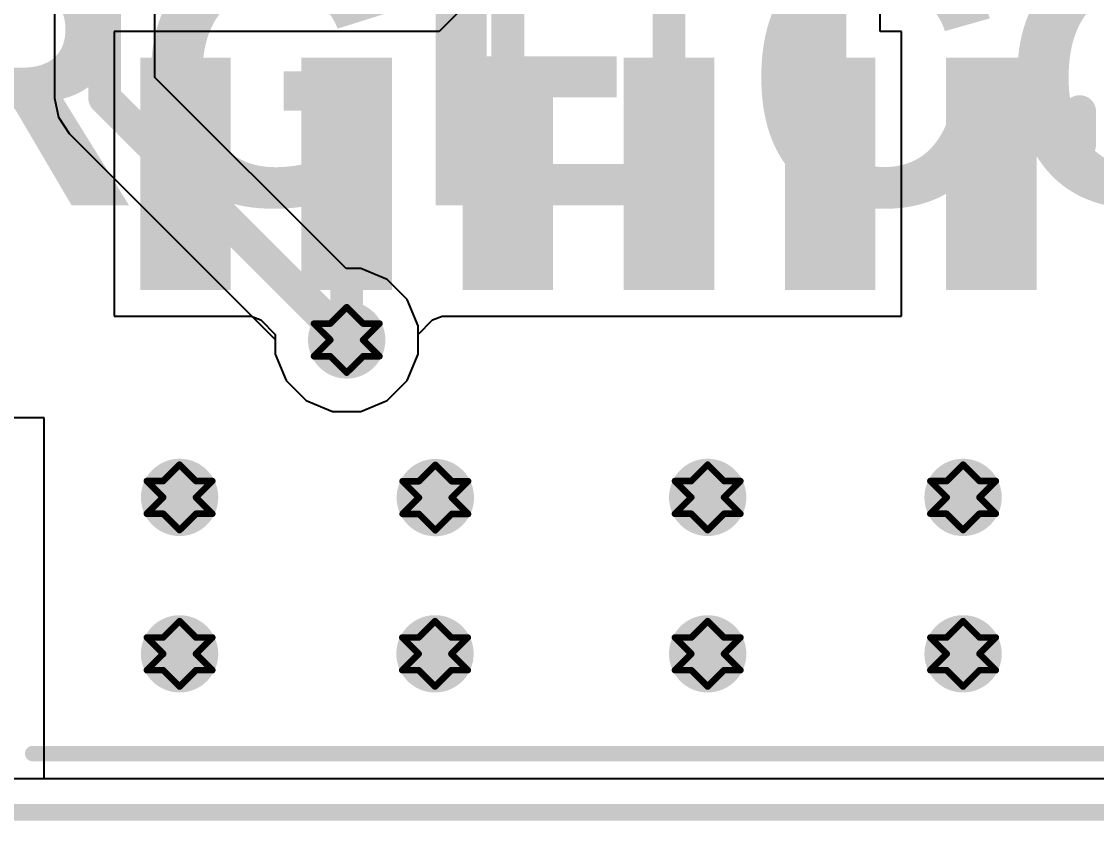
# Model space of a CAD drawing. Header units: inches. Extents: x -3 to 331, y -3 to 61.
# Drawn here: x 5.6 to 13.94, y -2.56 to 3.64 of the extents above; entities that cross this region are included whole.
import ezdxf

# ---------------------------------------------------------------- set-up
doc = ezdxf.new("R2010")
doc.units = ezdxf.units.IN
for name, color, linetype in [('Board Outline', 216, 'Continuous'), ('Bottom Layer', 5, 'Continuous'), ('Bottom Overlay', 54, 'Continuous'), ('Bottom Paste', 16, 'Continuous'), ('Bottom Solder', 6, 'Continuous'), ('Drill Drawing', 1, 'Continuous'), ('Top Layer', 1, 'Continuous'), ('Top Overlay', 2, 'Continuous'), ('Via Holes', 16, 'Continuous')]:
    doc.layers.add(name, color=color, linetype=linetype)
doc.styles.add('Arial_Bold', font='', dxfattribs={"height": 0.2})
doc.styles.get('Arial_Bold').set_extended_font_data('Arial', bold=True)

msp = doc.modelspace()

# ---------------------------------------------------------------- hatches: boundary and pattern name
at = {"layer": 'Bottom Layer'}
for points in [[(7.1755, 1.6054), (6.5755, 1.6054), (6.5755, 3.3054), (7.1755, 3.3054)], [(8.4254, 1.6054), (7.8254, 1.6054), (7.8254, 3.3054), (8.4254, 3.3054)], [(9.6753, 1.6054), (9.0753, 1.6054), (9.0753, 3.3054), (9.6753, 3.3054)], [(10.9253, 1.6054), (10.3253, 1.6054), (10.3253, 3.3054), (10.9253, 3.3054)], [(12.1755, 1.6054), (11.5755, 1.6054), (11.5755, 3.3054), (12.1755, 3.3054)], [(13.4254, 1.6054), (12.8254, 1.6054), (12.8254, 3.3054), (13.4254, 3.3054)]]:
    msp.add_hatch(color=5, dxfattribs=at).paths.add_polyline_path(points)
h = msp.add_hatch(color=5, dxfattribs=at)
edge = h.paths.add_edge_path()
edge.add_arc((8.1254, 1.1658), 0.3, 0, 360)
h = msp.add_hatch(color=5, dxfattribs=at)
edge = h.paths.add_edge_path()
edge.add_arc((6.8292, -0.056), 0.3, 0, 360)
h = msp.add_hatch(color=5, dxfattribs=at)
edge = h.paths.add_edge_path()
edge.add_arc((8.813, -0.0577), 0.3, 0, 360)
h = msp.add_hatch(color=5, dxfattribs=at)
edge = h.paths.add_edge_path()
edge.add_arc((10.9253, -0.056), 0.3, 0, 360)
h = msp.add_hatch(color=5, dxfattribs=at)
edge = h.paths.add_edge_path()
edge.add_arc((12.9065, -0.056), 0.3, 0, 360)
h = msp.add_hatch(color=5, dxfattribs=at)
edge = h.paths.add_edge_path()
edge.add_arc((6.8292, -1.27), 0.3, 0, 360)
h = msp.add_hatch(color=5, dxfattribs=at)
edge = h.paths.add_edge_path()
edge.add_arc((8.8104, -1.27), 0.3, 0, 360)
h = msp.add_hatch(color=5, dxfattribs=at)
edge = h.paths.add_edge_path()
edge.add_arc((10.9253, -1.27), 0.3, 0, 360)
h = msp.add_hatch(color=5, dxfattribs=at)
edge = h.paths.add_edge_path()
edge.add_arc((12.9065, -1.27), 0.3, 0, 360)
at = {"layer": 'Bottom Paste'}
for points in [[(7.1755, 1.6054), (6.5755, 1.6054), (6.5755, 3.3054), (7.1755, 3.3054)], [(8.4254, 1.6054), (7.8254, 1.6054), (7.8254, 3.3054), (8.4254, 3.3054)], [(9.6753, 1.6054), (9.0753, 1.6054), (9.0753, 3.3054), (9.6753, 3.3054)], [(10.9253, 1.6054), (10.3253, 1.6054), (10.3253, 3.3054), (10.9253, 3.3054)], [(12.1755, 1.6054), (11.5755, 1.6054), (11.5755, 3.3054), (12.1755, 3.3054)], [(13.4254, 1.6054), (12.8254, 1.6054), (12.8254, 3.3054), (13.4254, 3.3054)]]:
    msp.add_hatch(color=16, dxfattribs=at).paths.add_polyline_path(points)
at = {"layer": 'Bottom Solder'}
for points in [[(7.2263, 1.5546), (6.5247, 1.5546), (6.5247, 3.3562), (7.2263, 3.3562)], [(8.4762, 1.5546), (7.7746, 1.5546), (7.7746, 3.3562), (8.4762, 3.3562)], [(9.7261, 1.5546), (9.0245, 1.5546), (9.0245, 3.3562), (9.7261, 3.3562)], [(10.9761, 1.5546), (10.2745, 1.5546), (10.2745, 3.3562), (10.9761, 3.3562)], [(12.2263, 1.5546), (11.5247, 1.5546), (11.5247, 3.3562), (12.2263, 3.3562)], [(13.4762, 1.5546), (12.7746, 1.5546), (12.7746, 3.3562), (13.4762, 3.3562)]]:
    msp.add_hatch(color=6, dxfattribs=at).paths.add_polyline_path(points)
at = {"layer": 'Top Layer'}
h = msp.add_hatch(color=1, dxfattribs=at)
edge = h.paths.add_edge_path()
edge.add_arc((8.1254, 1.1658), 0.3, 0, 360)
h = msp.add_hatch(color=1, dxfattribs=at)
edge = h.paths.add_edge_path()
edge.add_arc((6.8292, -0.056), 0.3, 0, 360)
h = msp.add_hatch(color=1, dxfattribs=at)
edge = h.paths.add_edge_path()
edge.add_arc((8.813, -0.0577), 0.3, 0, 360)
h = msp.add_hatch(color=1, dxfattribs=at)
edge = h.paths.add_edge_path()
edge.add_arc((10.9253, -0.056), 0.3, 0, 360)
h = msp.add_hatch(color=1, dxfattribs=at)
edge = h.paths.add_edge_path()
edge.add_arc((12.9065, -0.056), 0.3, 0, 360)
h = msp.add_hatch(color=1, dxfattribs=at)
edge = h.paths.add_edge_path()
edge.add_arc((6.8292, -1.27), 0.3, 0, 360)
h = msp.add_hatch(color=1, dxfattribs=at)
edge = h.paths.add_edge_path()
edge.add_arc((8.8104, -1.27), 0.3, 0, 360)
h = msp.add_hatch(color=1, dxfattribs=at)
edge = h.paths.add_edge_path()
edge.add_arc((10.9253, -1.27), 0.3, 0, 360)
h = msp.add_hatch(color=1, dxfattribs=at)
edge = h.paths.add_edge_path()
edge.add_arc((12.9065, -1.27), 0.3, 0, 360)
at = {"layer": 'Via Holes'}
h = msp.add_hatch(color=7, dxfattribs=at)
edge = h.paths.add_edge_path()
edge.add_arc((8.1254, 1.1658), 0.15, 0, 360)
h = msp.add_hatch(color=7, dxfattribs=at)
edge = h.paths.add_edge_path()
edge.add_arc((6.8292, -0.056), 0.15, 0, 360)
h = msp.add_hatch(color=7, dxfattribs=at)
edge = h.paths.add_edge_path()
edge.add_arc((8.813, -0.0577), 0.15, 0, 360)
h = msp.add_hatch(color=7, dxfattribs=at)
edge = h.paths.add_edge_path()
edge.add_arc((10.9253, -0.056), 0.15, 0, 360)
h = msp.add_hatch(color=7, dxfattribs=at)
edge = h.paths.add_edge_path()
edge.add_arc((12.9065, -0.056), 0.15, 0, 360)
h = msp.add_hatch(color=7, dxfattribs=at)
edge = h.paths.add_edge_path()
edge.add_arc((6.8292, -1.27), 0.15, 0, 360)
h = msp.add_hatch(color=7, dxfattribs=at)
edge = h.paths.add_edge_path()
edge.add_arc((8.8104, -1.27), 0.15, 0, 360)
h = msp.add_hatch(color=7, dxfattribs=at)
edge = h.paths.add_edge_path()
edge.add_arc((10.9253, -1.27), 0.15, 0, 360)
h = msp.add_hatch(color=7, dxfattribs=at)
edge = h.paths.add_edge_path()
edge.add_arc((12.9065, -1.27), 0.15, 0, 360)

# ---------------------------------------------------------------- linework, layer by layer
at = {"layer": 'Board Outline'}
msp.add_lwpolyline([(0.5, -2.5, 0.127, 0.127, 0), (19.5, -2.5, 0.127, 0.127, 0)], format="xyseb", dxfattribs=at)
at = {"layer": 'Bottom Layer'}
for p, q in [((12.2637, 3.5594), (12.2637, 9.0078)), ((8.9869, 3.7031), (8.8432, 3.5594)), ((7.3682, 3.5594), (6.3215, 3.5594)), ((6.3215, 3.5594), (6.3215, 1.3514)), ((7.4295, 3.5594), (7.3682, 3.5594)), ((7.6327, 3.5594), (7.4295, 3.5594)), ((8.6181, 3.5594), (7.6327, 3.5594)), ((8.6794, 3.5594), (8.6181, 3.5594)), ((8.8432, 3.5594), (8.6794, 3.5594)), ((12.4295, 3.5594), (12.2637, 3.5594)), ((12.4295, 1.3514), (12.4295, 3.5594)), ((6.3215, 1.3514), (7.3837, 1.3514)), ((7.3837, 1.3514), (7.4594, 1.321)), ((8.7914, 1.321), (8.8671, 1.3514)), ((8.8671, 1.3514), (9.8681, 1.3514)), ((9.8681, 1.3514), (10.0713, 1.3514)), ((10.0713, 1.3514), (10.1325, 1.3514)), ((10.1325, 1.3514), (11.1183, 1.3514)), ((11.1183, 1.3514), (11.3215, 1.3514)), ((11.3215, 1.3514), (11.3825, 1.3514)), ((11.3825, 1.3514), (12.4295, 1.3514)), ((7.4594, 1.321), (7.5714, 1.207)), ((8.6794, 1.207), (8.7914, 1.321)), ((7.5714, 1.207), (7.5714, 1.0556)), ((8.6794, 1.0556), (8.6794, 1.207)), ((7.5714, 1.0556), (7.6557, 0.852)), ((8.5951, 0.852), (8.6794, 1.0556)), ((7.6557, 0.852), (7.8116, 0.6961)), ((8.4392, 0.6961), (8.5951, 0.852)), ((7.8116, 0.6961), (8.0152, 0.6118)), ((8.2356, 0.6118), (8.4392, 0.6961)), ((8.0152, 0.6118), (8.2356, 0.6118)), ((5.7793, 0.5606), (4.2713, 0.5606)), ((5.7793, -2.241), (5.7793, 0.5606)), ((14.2205, -2.241), (5.7793, -2.241))]:
    msp.add_line(p, q, dxfattribs=at)
for points in [[(9.3753, 2.4554, 0.254, 0.254, 0), (9.3753, 12.2909, 0.254, 0.254, 0)], [(11.8752, 2.4557, 0.254, 0.254, 0), (11.8752, 9.0078, 0.254, 0.254, 0)], [(10.6253, 2.4554, 0.254, 0.254, 0), (10.6253, 5.8847, 0.254, 0.254, 0)], [(8.1254, 1.1658, 0.254, 0.254, 0), (8.1254, 2.4554, 0.254, 0.254, 0)], [(11.8752, 2.4557, 0.254, 0.254, 0), (11.8755, 2.4554, 0.254, 0.254, 0)]]:
    msp.add_lwpolyline(points, format="xyseb", dxfattribs=at)
for points in [[(8.0619, 2.4554, 0.127, 0.127, 1), (8.1889, 2.4554, 0.127, 0.127, 1)], [(9.3118, 2.4554, 0.127, 0.127, 1), (9.4388, 2.4554, 0.127, 0.127, 1)], [(10.5618, 2.4554, 0.127, 0.127, 1), (10.6888, 2.4554, 0.127, 0.127, 1)], [(11.8117, 2.4557, 0.127, 0.127, 1), (11.9387, 2.4557, 0.127, 0.127, 1)], [(11.8117, 2.4557, 0.127, 0.127, 1), (11.9387, 2.4557, 0.127, 0.127, 1)], [(11.812, 2.4554, 0.127, 0.127, 1), (11.939, 2.4554, 0.127, 0.127, 1)], [(8.0619, 1.1658, 0.127, 0.127, 1), (8.1889, 1.1658, 0.127, 0.127, 1)]]:
    msp.add_lwpolyline(points, format="xyseb", close=True, dxfattribs=at)
at = {"layer": 'Bottom Overlay'}
for points in [[(13.6842, 2.811, 0.254, 0.254, 0), (13.8112, 2.938, 0.254, 0.254, 0)], [(13.8112, 2.684, 0.254, 0.254, 0), (13.8112, 2.938, 0.254, 0.254, 0)], [(13.6842, 2.811, 0.254, 0.254, 0), (13.8112, 2.684, 0.254, 0.254, 0)], [(5.6899, -2.044, 0.12, 0.12, 0), (10.45, -2.044, 0.12, 0.12, 0)], [(10.45, -2.044, 0.12, 0.12, 0), (14.31, -2.044, 0.12, 0.12, 0)]]:
    msp.add_lwpolyline(points, format="xyseb", dxfattribs=at)
for points in [[(13.7477, 2.938, 0.127, 0.127, 1), (13.8747, 2.938, 0.127, 0.127, 1)], [(13.7477, 2.938, 0.127, 0.127, 1), (13.8747, 2.938, 0.127, 0.127, 1)], [(13.6207, 2.811, 0.127, 0.127, 1), (13.7477, 2.811, 0.127, 0.127, 1)], [(13.6207, 2.811, 0.127, 0.127, 1), (13.7477, 2.811, 0.127, 0.127, 1)], [(13.7477, 2.684, 0.127, 0.127, 1), (13.8747, 2.684, 0.127, 0.127, 1)], [(13.7477, 2.684, 0.127, 0.127, 1), (13.8747, 2.684, 0.127, 0.127, 1)], [(5.6599, -2.044, 0.06, 0.06, 1), (5.7199, -2.044, 0.06, 0.06, 1)], [(10.42, -2.044, 0.06, 0.06, 1), (10.48, -2.044, 0.06, 0.06, 1)], [(10.42, -2.044, 0.06, 0.06, 1), (10.48, -2.044, 0.06, 0.06, 1)]]:
    msp.add_lwpolyline(points, format="xyseb", close=True, dxfattribs=at)
at = {"layer": 'Drill Drawing'}
for points in [[(7.9984, 1.2928, 0.0508, 0.0508, 0), (8.1254, 1.4198, 0.0508, 0.0508, 0)], [(8.1254, 1.4198, 0.0508, 0.0508, 0), (8.2524, 1.2928, 0.0508, 0.0508, 0)], [(7.8714, 1.2928, 0.0508, 0.0508, 0), (7.9984, 1.1658, 0.0508, 0.0508, 0)], [(7.8714, 1.2928, 0.0508, 0.0508, 0), (7.9984, 1.2928, 0.0508, 0.0508, 0)], [(8.2524, 1.2928, 0.0508, 0.0508, 0), (8.3794, 1.2928, 0.0508, 0.0508, 0)], [(8.2524, 1.1658, 0.0508, 0.0508, 0), (8.3794, 1.2928, 0.0508, 0.0508, 0)], [(7.8714, 1.0388, 0.0508, 0.0508, 0), (7.9984, 1.1658, 0.0508, 0.0508, 0)], [(8.2524, 1.1658, 0.0508, 0.0508, 0), (8.3794, 1.0388, 0.0508, 0.0508, 0)], [(7.8714, 1.0388, 0.0508, 0.0508, 0), (7.9984, 1.0388, 0.0508, 0.0508, 0)], [(7.9984, 1.0388, 0.0508, 0.0508, 0), (8.1254, 0.9118, 0.0508, 0.0508, 0)], [(8.1254, 0.9118, 0.0508, 0.0508, 0), (8.2524, 1.0388, 0.0508, 0.0508, 0)], [(8.2524, 1.0388, 0.0508, 0.0508, 0), (8.3794, 1.0388, 0.0508, 0.0508, 0)], [(6.7022, 0.071, 0.0508, 0.0508, 0), (6.8292, 0.198, 0.0508, 0.0508, 0)], [(6.8292, 0.198, 0.0508, 0.0508, 0), (6.9562, 0.071, 0.0508, 0.0508, 0)], [(8.686, 0.0693, 0.0508, 0.0508, 0), (8.813, 0.1963, 0.0508, 0.0508, 0)], [(8.813, 0.1963, 0.0508, 0.0508, 0), (8.94, 0.0693, 0.0508, 0.0508, 0)], [(10.7983, 0.071, 0.0508, 0.0508, 0), (10.9253, 0.198, 0.0508, 0.0508, 0)], [(10.9253, 0.198, 0.0508, 0.0508, 0), (11.0523, 0.071, 0.0508, 0.0508, 0)], [(12.7795, 0.071, 0.0508, 0.0508, 0), (12.9065, 0.198, 0.0508, 0.0508, 0)], [(12.9065, 0.198, 0.0508, 0.0508, 0), (13.0335, 0.071, 0.0508, 0.0508, 0)], [(6.5752, 0.071, 0.0508, 0.0508, 0), (6.7022, -0.056, 0.0508, 0.0508, 0)], [(6.5752, 0.071, 0.0508, 0.0508, 0), (6.7022, 0.071, 0.0508, 0.0508, 0)], [(6.9562, 0.071, 0.0508, 0.0508, 0), (7.0832, 0.071, 0.0508, 0.0508, 0)], [(6.9562, -0.056, 0.0508, 0.0508, 0), (7.0832, 0.071, 0.0508, 0.0508, 0)], [(8.559, 0.0693, 0.0508, 0.0508, 0), (8.686, -0.0577, 0.0508, 0.0508, 0)], [(8.559, 0.0693, 0.0508, 0.0508, 0), (8.686, 0.0693, 0.0508, 0.0508, 0)], [(8.94, 0.0693, 0.0508, 0.0508, 0), (9.067, 0.0693, 0.0508, 0.0508, 0)], [(8.94, -0.0577, 0.0508, 0.0508, 0), (9.067, 0.0693, 0.0508, 0.0508, 0)], [(10.6713, 0.071, 0.0508, 0.0508, 0), (10.7983, -0.056, 0.0508, 0.0508, 0)], [(10.6713, 0.071, 0.0508, 0.0508, 0), (10.7983, 0.071, 0.0508, 0.0508, 0)], [(11.0523, 0.071, 0.0508, 0.0508, 0), (11.1793, 0.071, 0.0508, 0.0508, 0)], [(11.0523, -0.056, 0.0508, 0.0508, 0), (11.1793, 0.071, 0.0508, 0.0508, 0)], [(12.6525, 0.071, 0.0508, 0.0508, 0), (12.7795, -0.056, 0.0508, 0.0508, 0)], [(12.6525, 0.071, 0.0508, 0.0508, 0), (12.7795, 0.071, 0.0508, 0.0508, 0)], [(13.0335, 0.071, 0.0508, 0.0508, 0), (13.1605, 0.071, 0.0508, 0.0508, 0)], [(13.0335, -0.056, 0.0508, 0.0508, 0), (13.1605, 0.071, 0.0508, 0.0508, 0)], [(6.5752, -0.183, 0.0508, 0.0508, 0), (6.7022, -0.056, 0.0508, 0.0508, 0)], [(6.9562, -0.056, 0.0508, 0.0508, 0), (7.0832, -0.183, 0.0508, 0.0508, 0)], [(8.559, -0.1847, 0.0508, 0.0508, 0), (8.686, -0.0577, 0.0508, 0.0508, 0)], [(8.94, -0.0577, 0.0508, 0.0508, 0), (9.067, -0.1847, 0.0508, 0.0508, 0)], [(10.6713, -0.183, 0.0508, 0.0508, 0), (10.7983, -0.056, 0.0508, 0.0508, 0)], [(11.0523, -0.056, 0.0508, 0.0508, 0), (11.1793, -0.183, 0.0508, 0.0508, 0)], [(12.6525, -0.183, 0.0508, 0.0508, 0), (12.7795, -0.056, 0.0508, 0.0508, 0)], [(13.0335, -0.056, 0.0508, 0.0508, 0), (13.1605, -0.183, 0.0508, 0.0508, 0)], [(6.5752, -0.183, 0.0508, 0.0508, 0), (6.7022, -0.183, 0.0508, 0.0508, 0)], [(6.7022, -0.183, 0.0508, 0.0508, 0), (6.8292, -0.31, 0.0508, 0.0508, 0)], [(6.8292, -0.31, 0.0508, 0.0508, 0), (6.9562, -0.183, 0.0508, 0.0508, 0)], [(6.9562, -0.183, 0.0508, 0.0508, 0), (7.0832, -0.183, 0.0508, 0.0508, 0)], [(8.559, -0.1847, 0.0508, 0.0508, 0), (8.686, -0.1847, 0.0508, 0.0508, 0)], [(8.686, -0.1847, 0.0508, 0.0508, 0), (8.813, -0.3117, 0.0508, 0.0508, 0)], [(8.813, -0.3117, 0.0508, 0.0508, 0), (8.94, -0.1847, 0.0508, 0.0508, 0)], [(8.94, -0.1847, 0.0508, 0.0508, 0), (9.067, -0.1847, 0.0508, 0.0508, 0)], [(10.6713, -0.183, 0.0508, 0.0508, 0), (10.7983, -0.183, 0.0508, 0.0508, 0)], [(10.7983, -0.183, 0.0508, 0.0508, 0), (10.9253, -0.31, 0.0508, 0.0508, 0)], [(10.9253, -0.31, 0.0508, 0.0508, 0), (11.0523, -0.183, 0.0508, 0.0508, 0)], [(11.0523, -0.183, 0.0508, 0.0508, 0), (11.1793, -0.183, 0.0508, 0.0508, 0)], [(12.6525, -0.183, 0.0508, 0.0508, 0), (12.7795, -0.183, 0.0508, 0.0508, 0)], [(12.7795, -0.183, 0.0508, 0.0508, 0), (12.9065, -0.31, 0.0508, 0.0508, 0)], [(12.9065, -0.31, 0.0508, 0.0508, 0), (13.0335, -0.183, 0.0508, 0.0508, 0)], [(13.0335, -0.183, 0.0508, 0.0508, 0), (13.1605, -0.183, 0.0508, 0.0508, 0)], [(6.7022, -1.143, 0.0508, 0.0508, 0), (6.8292, -1.016, 0.0508, 0.0508, 0)], [(6.8292, -1.016, 0.0508, 0.0508, 0), (6.9562, -1.143, 0.0508, 0.0508, 0)], [(8.6834, -1.143, 0.0508, 0.0508, 0), (8.8104, -1.016, 0.0508, 0.0508, 0)], [(8.8104, -1.016, 0.0508, 0.0508, 0), (8.9374, -1.143, 0.0508, 0.0508, 0)], [(10.7983, -1.143, 0.0508, 0.0508, 0), (10.9253, -1.016, 0.0508, 0.0508, 0)], [(10.9253, -1.016, 0.0508, 0.0508, 0), (11.0523, -1.143, 0.0508, 0.0508, 0)], [(12.7795, -1.143, 0.0508, 0.0508, 0), (12.9065, -1.016, 0.0508, 0.0508, 0)], [(12.9065, -1.016, 0.0508, 0.0508, 0), (13.0335, -1.143, 0.0508, 0.0508, 0)], [(6.5752, -1.143, 0.0508, 0.0508, 0), (6.7022, -1.27, 0.0508, 0.0508, 0)], [(6.5752, -1.143, 0.0508, 0.0508, 0), (6.7022, -1.143, 0.0508, 0.0508, 0)], [(6.9562, -1.143, 0.0508, 0.0508, 0), (7.0832, -1.143, 0.0508, 0.0508, 0)], [(6.9562, -1.27, 0.0508, 0.0508, 0), (7.0832, -1.143, 0.0508, 0.0508, 0)], [(8.5564, -1.143, 0.0508, 0.0508, 0), (8.6834, -1.27, 0.0508, 0.0508, 0)], [(8.5564, -1.143, 0.0508, 0.0508, 0), (8.6834, -1.143, 0.0508, 0.0508, 0)], [(8.9374, -1.143, 0.0508, 0.0508, 0), (9.0644, -1.143, 0.0508, 0.0508, 0)], [(8.9374, -1.27, 0.0508, 0.0508, 0), (9.0644, -1.143, 0.0508, 0.0508, 0)], [(10.6713, -1.143, 0.0508, 0.0508, 0), (10.7983, -1.27, 0.0508, 0.0508, 0)], [(10.6713, -1.143, 0.0508, 0.0508, 0), (10.7983, -1.143, 0.0508, 0.0508, 0)], [(11.0523, -1.143, 0.0508, 0.0508, 0), (11.1793, -1.143, 0.0508, 0.0508, 0)], [(11.0523, -1.27, 0.0508, 0.0508, 0), (11.1793, -1.143, 0.0508, 0.0508, 0)], [(12.6525, -1.143, 0.0508, 0.0508, 0), (12.7795, -1.27, 0.0508, 0.0508, 0)], [(12.6525, -1.143, 0.0508, 0.0508, 0), (12.7795, -1.143, 0.0508, 0.0508, 0)], [(13.0335, -1.143, 0.0508, 0.0508, 0), (13.1605, -1.143, 0.0508, 0.0508, 0)], [(13.0335, -1.27, 0.0508, 0.0508, 0), (13.1605, -1.143, 0.0508, 0.0508, 0)], [(6.5752, -1.397, 0.0508, 0.0508, 0), (6.7022, -1.27, 0.0508, 0.0508, 0)], [(6.9562, -1.27, 0.0508, 0.0508, 0), (7.0832, -1.397, 0.0508, 0.0508, 0)], [(8.5564, -1.397, 0.0508, 0.0508, 0), (8.6834, -1.27, 0.0508, 0.0508, 0)], [(8.9374, -1.27, 0.0508, 0.0508, 0), (9.0644, -1.397, 0.0508, 0.0508, 0)], [(10.6713, -1.397, 0.0508, 0.0508, 0), (10.7983, -1.27, 0.0508, 0.0508, 0)], [(11.0523, -1.27, 0.0508, 0.0508, 0), (11.1793, -1.397, 0.0508, 0.0508, 0)], [(12.6525, -1.397, 0.0508, 0.0508, 0), (12.7795, -1.27, 0.0508, 0.0508, 0)], [(13.0335, -1.27, 0.0508, 0.0508, 0), (13.1605, -1.397, 0.0508, 0.0508, 0)], [(6.5752, -1.397, 0.0508, 0.0508, 0), (6.7022, -1.397, 0.0508, 0.0508, 0)], [(6.7022, -1.397, 0.0508, 0.0508, 0), (6.8292, -1.524, 0.0508, 0.0508, 0)], [(6.8292, -1.524, 0.0508, 0.0508, 0), (6.9562, -1.397, 0.0508, 0.0508, 0)], [(6.9562, -1.397, 0.0508, 0.0508, 0), (7.0832, -1.397, 0.0508, 0.0508, 0)], [(8.5564, -1.397, 0.0508, 0.0508, 0), (8.6834, -1.397, 0.0508, 0.0508, 0)], [(8.6834, -1.397, 0.0508, 0.0508, 0), (8.8104, -1.524, 0.0508, 0.0508, 0)], [(8.8104, -1.524, 0.0508, 0.0508, 0), (8.9374, -1.397, 0.0508, 0.0508, 0)], [(8.9374, -1.397, 0.0508, 0.0508, 0), (9.0644, -1.397, 0.0508, 0.0508, 0)], [(10.6713, -1.397, 0.0508, 0.0508, 0), (10.7983, -1.397, 0.0508, 0.0508, 0)], [(10.7983, -1.397, 0.0508, 0.0508, 0), (10.9253, -1.524, 0.0508, 0.0508, 0)], [(10.9253, -1.524, 0.0508, 0.0508, 0), (11.0523, -1.397, 0.0508, 0.0508, 0)], [(11.0523, -1.397, 0.0508, 0.0508, 0), (11.1793, -1.397, 0.0508, 0.0508, 0)], [(12.6525, -1.397, 0.0508, 0.0508, 0), (12.7795, -1.397, 0.0508, 0.0508, 0)], [(12.7795, -1.397, 0.0508, 0.0508, 0), (12.9065, -1.524, 0.0508, 0.0508, 0)], [(12.9065, -1.524, 0.0508, 0.0508, 0), (13.0335, -1.397, 0.0508, 0.0508, 0)], [(13.0335, -1.397, 0.0508, 0.0508, 0), (13.1605, -1.397, 0.0508, 0.0508, 0)]]:
    msp.add_lwpolyline(points, format="xyseb", dxfattribs=at)
for points in [[(8.1127, 1.4198, 0.0254, 0.0254, 1), (8.1381, 1.4198, 0.0254, 0.0254, 1)], [(8.1127, 1.4198, 0.0254, 0.0254, 1), (8.1381, 1.4198, 0.0254, 0.0254, 1)], [(7.8587, 1.2928, 0.0254, 0.0254, 1), (7.8841, 1.2928, 0.0254, 0.0254, 1)], [(7.8587, 1.2928, 0.0254, 0.0254, 1), (7.8841, 1.2928, 0.0254, 0.0254, 1)], [(7.9857, 1.2928, 0.0254, 0.0254, 1), (8.0111, 1.2928, 0.0254, 0.0254, 1)], [(7.9857, 1.2928, 0.0254, 0.0254, 1), (8.0111, 1.2928, 0.0254, 0.0254, 1)], [(8.2397, 1.2928, 0.0254, 0.0254, 1), (8.2651, 1.2928, 0.0254, 0.0254, 1)], [(8.2397, 1.2928, 0.0254, 0.0254, 1), (8.2651, 1.2928, 0.0254, 0.0254, 1)], [(8.3667, 1.2928, 0.0254, 0.0254, 1), (8.3921, 1.2928, 0.0254, 0.0254, 1)], [(8.3667, 1.2928, 0.0254, 0.0254, 1), (8.3921, 1.2928, 0.0254, 0.0254, 1)], [(7.9857, 1.1658, 0.0254, 0.0254, 1), (8.0111, 1.1658, 0.0254, 0.0254, 1)], [(7.9857, 1.1658, 0.0254, 0.0254, 1), (8.0111, 1.1658, 0.0254, 0.0254, 1)], [(8.2397, 1.1658, 0.0254, 0.0254, 1), (8.2651, 1.1658, 0.0254, 0.0254, 1)], [(8.2397, 1.1658, 0.0254, 0.0254, 1), (8.2651, 1.1658, 0.0254, 0.0254, 1)], [(7.8587, 1.0388, 0.0254, 0.0254, 1), (7.8841, 1.0388, 0.0254, 0.0254, 1)], [(7.8587, 1.0388, 0.0254, 0.0254, 1), (7.8841, 1.0388, 0.0254, 0.0254, 1)], [(7.9857, 1.0388, 0.0254, 0.0254, 1), (8.0111, 1.0388, 0.0254, 0.0254, 1)], [(7.9857, 1.0388, 0.0254, 0.0254, 1), (8.0111, 1.0388, 0.0254, 0.0254, 1)], [(8.2397, 1.0388, 0.0254, 0.0254, 1), (8.2651, 1.0388, 0.0254, 0.0254, 1)], [(8.2397, 1.0388, 0.0254, 0.0254, 1), (8.2651, 1.0388, 0.0254, 0.0254, 1)], [(8.3667, 1.0388, 0.0254, 0.0254, 1), (8.3921, 1.0388, 0.0254, 0.0254, 1)], [(8.3667, 1.0388, 0.0254, 0.0254, 1), (8.3921, 1.0388, 0.0254, 0.0254, 1)], [(8.1127, 0.9118, 0.0254, 0.0254, 1), (8.1381, 0.9118, 0.0254, 0.0254, 1)], [(8.1127, 0.9118, 0.0254, 0.0254, 1), (8.1381, 0.9118, 0.0254, 0.0254, 1)], [(6.8165, 0.198, 0.0254, 0.0254, 1), (6.8419, 0.198, 0.0254, 0.0254, 1)], [(6.8165, 0.198, 0.0254, 0.0254, 1), (6.8419, 0.198, 0.0254, 0.0254, 1)], [(8.8003, 0.1963, 0.0254, 0.0254, 1), (8.8257, 0.1963, 0.0254, 0.0254, 1)], [(8.8003, 0.1963, 0.0254, 0.0254, 1), (8.8257, 0.1963, 0.0254, 0.0254, 1)], [(10.9126, 0.198, 0.0254, 0.0254, 1), (10.938, 0.198, 0.0254, 0.0254, 1)], [(10.9126, 0.198, 0.0254, 0.0254, 1), (10.938, 0.198, 0.0254, 0.0254, 1)], [(12.8938, 0.198, 0.0254, 0.0254, 1), (12.9192, 0.198, 0.0254, 0.0254, 1)], [(12.8938, 0.198, 0.0254, 0.0254, 1), (12.9192, 0.198, 0.0254, 0.0254, 1)], [(6.5625, 0.071, 0.0254, 0.0254, 1), (6.5879, 0.071, 0.0254, 0.0254, 1)], [(6.5625, 0.071, 0.0254, 0.0254, 1), (6.5879, 0.071, 0.0254, 0.0254, 1)], [(6.6895, 0.071, 0.0254, 0.0254, 1), (6.7149, 0.071, 0.0254, 0.0254, 1)], [(6.6895, 0.071, 0.0254, 0.0254, 1), (6.7149, 0.071, 0.0254, 0.0254, 1)], [(6.9435, 0.071, 0.0254, 0.0254, 1), (6.9689, 0.071, 0.0254, 0.0254, 1)], [(6.9435, 0.071, 0.0254, 0.0254, 1), (6.9689, 0.071, 0.0254, 0.0254, 1)], [(7.0705, 0.071, 0.0254, 0.0254, 1), (7.0959, 0.071, 0.0254, 0.0254, 1)], [(7.0705, 0.071, 0.0254, 0.0254, 1), (7.0959, 0.071, 0.0254, 0.0254, 1)], [(8.5463, 0.0693, 0.0254, 0.0254, 1), (8.5717, 0.0693, 0.0254, 0.0254, 1)], [(8.5463, 0.0693, 0.0254, 0.0254, 1), (8.5717, 0.0693, 0.0254, 0.0254, 1)], [(8.6733, 0.0693, 0.0254, 0.0254, 1), (8.6987, 0.0693, 0.0254, 0.0254, 1)], [(8.6733, 0.0693, 0.0254, 0.0254, 1), (8.6987, 0.0693, 0.0254, 0.0254, 1)], [(8.9273, 0.0693, 0.0254, 0.0254, 1), (8.9527, 0.0693, 0.0254, 0.0254, 1)], [(8.9273, 0.0693, 0.0254, 0.0254, 1), (8.9527, 0.0693, 0.0254, 0.0254, 1)], [(9.0543, 0.0693, 0.0254, 0.0254, 1), (9.0797, 0.0693, 0.0254, 0.0254, 1)], [(9.0543, 0.0693, 0.0254, 0.0254, 1), (9.0797, 0.0693, 0.0254, 0.0254, 1)], [(10.6586, 0.071, 0.0254, 0.0254, 1), (10.684, 0.071, 0.0254, 0.0254, 1)], [(10.6586, 0.071, 0.0254, 0.0254, 1), (10.684, 0.071, 0.0254, 0.0254, 1)], [(10.7856, 0.071, 0.0254, 0.0254, 1), (10.811, 0.071, 0.0254, 0.0254, 1)], [(10.7856, 0.071, 0.0254, 0.0254, 1), (10.811, 0.071, 0.0254, 0.0254, 1)], [(11.0396, 0.071, 0.0254, 0.0254, 1), (11.065, 0.071, 0.0254, 0.0254, 1)], [(11.0396, 0.071, 0.0254, 0.0254, 1), (11.065, 0.071, 0.0254, 0.0254, 1)], [(11.1666, 0.071, 0.0254, 0.0254, 1), (11.192, 0.071, 0.0254, 0.0254, 1)], [(11.1666, 0.071, 0.0254, 0.0254, 1), (11.192, 0.071, 0.0254, 0.0254, 1)], [(12.6398, 0.071, 0.0254, 0.0254, 1), (12.6652, 0.071, 0.0254, 0.0254, 1)], [(12.6398, 0.071, 0.0254, 0.0254, 1), (12.6652, 0.071, 0.0254, 0.0254, 1)], [(12.7668, 0.071, 0.0254, 0.0254, 1), (12.7922, 0.071, 0.0254, 0.0254, 1)], [(12.7668, 0.071, 0.0254, 0.0254, 1), (12.7922, 0.071, 0.0254, 0.0254, 1)], [(13.0208, 0.071, 0.0254, 0.0254, 1), (13.0462, 0.071, 0.0254, 0.0254, 1)], [(13.0208, 0.071, 0.0254, 0.0254, 1), (13.0462, 0.071, 0.0254, 0.0254, 1)], [(13.1478, 0.071, 0.0254, 0.0254, 1), (13.1732, 0.071, 0.0254, 0.0254, 1)], [(13.1478, 0.071, 0.0254, 0.0254, 1), (13.1732, 0.071, 0.0254, 0.0254, 1)], [(6.6895, -0.056, 0.0254, 0.0254, 1), (6.7149, -0.056, 0.0254, 0.0254, 1)], [(6.6895, -0.056, 0.0254, 0.0254, 1), (6.7149, -0.056, 0.0254, 0.0254, 1)], [(6.9435, -0.056, 0.0254, 0.0254, 1), (6.9689, -0.056, 0.0254, 0.0254, 1)], [(6.9435, -0.056, 0.0254, 0.0254, 1), (6.9689, -0.056, 0.0254, 0.0254, 1)], [(8.6733, -0.0577, 0.0254, 0.0254, 1), (8.6987, -0.0577, 0.0254, 0.0254, 1)], [(8.6733, -0.0577, 0.0254, 0.0254, 1), (8.6987, -0.0577, 0.0254, 0.0254, 1)], [(8.9273, -0.0577, 0.0254, 0.0254, 1), (8.9527, -0.0577, 0.0254, 0.0254, 1)], [(8.9273, -0.0577, 0.0254, 0.0254, 1), (8.9527, -0.0577, 0.0254, 0.0254, 1)], [(10.7856, -0.056, 0.0254, 0.0254, 1), (10.811, -0.056, 0.0254, 0.0254, 1)], [(10.7856, -0.056, 0.0254, 0.0254, 1), (10.811, -0.056, 0.0254, 0.0254, 1)], [(11.0396, -0.056, 0.0254, 0.0254, 1), (11.065, -0.056, 0.0254, 0.0254, 1)], [(11.0396, -0.056, 0.0254, 0.0254, 1), (11.065, -0.056, 0.0254, 0.0254, 1)], [(12.7668, -0.056, 0.0254, 0.0254, 1), (12.7922, -0.056, 0.0254, 0.0254, 1)], [(12.7668, -0.056, 0.0254, 0.0254, 1), (12.7922, -0.056, 0.0254, 0.0254, 1)], [(13.0208, -0.056, 0.0254, 0.0254, 1), (13.0462, -0.056, 0.0254, 0.0254, 1)], [(13.0208, -0.056, 0.0254, 0.0254, 1), (13.0462, -0.056, 0.0254, 0.0254, 1)], [(6.5625, -0.183, 0.0254, 0.0254, 1), (6.5879, -0.183, 0.0254, 0.0254, 1)], [(6.5625, -0.183, 0.0254, 0.0254, 1), (6.5879, -0.183, 0.0254, 0.0254, 1)], [(6.6895, -0.183, 0.0254, 0.0254, 1), (6.7149, -0.183, 0.0254, 0.0254, 1)], [(6.6895, -0.183, 0.0254, 0.0254, 1), (6.7149, -0.183, 0.0254, 0.0254, 1)], [(6.9435, -0.183, 0.0254, 0.0254, 1), (6.9689, -0.183, 0.0254, 0.0254, 1)], [(6.9435, -0.183, 0.0254, 0.0254, 1), (6.9689, -0.183, 0.0254, 0.0254, 1)], [(7.0705, -0.183, 0.0254, 0.0254, 1), (7.0959, -0.183, 0.0254, 0.0254, 1)], [(7.0705, -0.183, 0.0254, 0.0254, 1), (7.0959, -0.183, 0.0254, 0.0254, 1)], [(8.5463, -0.1847, 0.0254, 0.0254, 1), (8.5717, -0.1847, 0.0254, 0.0254, 1)], [(8.5463, -0.1847, 0.0254, 0.0254, 1), (8.5717, -0.1847, 0.0254, 0.0254, 1)], [(8.6733, -0.1847, 0.0254, 0.0254, 1), (8.6987, -0.1847, 0.0254, 0.0254, 1)], [(8.6733, -0.1847, 0.0254, 0.0254, 1), (8.6987, -0.1847, 0.0254, 0.0254, 1)], [(8.9273, -0.1847, 0.0254, 0.0254, 1), (8.9527, -0.1847, 0.0254, 0.0254, 1)], [(8.9273, -0.1847, 0.0254, 0.0254, 1), (8.9527, -0.1847, 0.0254, 0.0254, 1)], [(9.0543, -0.1847, 0.0254, 0.0254, 1), (9.0797, -0.1847, 0.0254, 0.0254, 1)], [(9.0543, -0.1847, 0.0254, 0.0254, 1), (9.0797, -0.1847, 0.0254, 0.0254, 1)], [(10.6586, -0.183, 0.0254, 0.0254, 1), (10.684, -0.183, 0.0254, 0.0254, 1)], [(10.6586, -0.183, 0.0254, 0.0254, 1), (10.684, -0.183, 0.0254, 0.0254, 1)], [(10.7856, -0.183, 0.0254, 0.0254, 1), (10.811, -0.183, 0.0254, 0.0254, 1)], [(10.7856, -0.183, 0.0254, 0.0254, 1), (10.811, -0.183, 0.0254, 0.0254, 1)], [(11.0396, -0.183, 0.0254, 0.0254, 1), (11.065, -0.183, 0.0254, 0.0254, 1)], [(11.0396, -0.183, 0.0254, 0.0254, 1), (11.065, -0.183, 0.0254, 0.0254, 1)], [(11.1666, -0.183, 0.0254, 0.0254, 1), (11.192, -0.183, 0.0254, 0.0254, 1)], [(11.1666, -0.183, 0.0254, 0.0254, 1), (11.192, -0.183, 0.0254, 0.0254, 1)], [(12.6398, -0.183, 0.0254, 0.0254, 1), (12.6652, -0.183, 0.0254, 0.0254, 1)], [(12.6398, -0.183, 0.0254, 0.0254, 1), (12.6652, -0.183, 0.0254, 0.0254, 1)], [(12.7668, -0.183, 0.0254, 0.0254, 1), (12.7922, -0.183, 0.0254, 0.0254, 1)], [(12.7668, -0.183, 0.0254, 0.0254, 1), (12.7922, -0.183, 0.0254, 0.0254, 1)], [(13.0208, -0.183, 0.0254, 0.0254, 1), (13.0462, -0.183, 0.0254, 0.0254, 1)], [(13.0208, -0.183, 0.0254, 0.0254, 1), (13.0462, -0.183, 0.0254, 0.0254, 1)], [(13.1478, -0.183, 0.0254, 0.0254, 1), (13.1732, -0.183, 0.0254, 0.0254, 1)], [(13.1478, -0.183, 0.0254, 0.0254, 1), (13.1732, -0.183, 0.0254, 0.0254, 1)], [(6.8165, -0.31, 0.0254, 0.0254, 1), (6.8419, -0.31, 0.0254, 0.0254, 1)], [(6.8165, -0.31, 0.0254, 0.0254, 1), (6.8419, -0.31, 0.0254, 0.0254, 1)], [(8.8003, -0.3117, 0.0254, 0.0254, 1), (8.8257, -0.3117, 0.0254, 0.0254, 1)], [(8.8003, -0.3117, 0.0254, 0.0254, 1), (8.8257, -0.3117, 0.0254, 0.0254, 1)], [(10.9126, -0.31, 0.0254, 0.0254, 1), (10.938, -0.31, 0.0254, 0.0254, 1)], [(10.9126, -0.31, 0.0254, 0.0254, 1), (10.938, -0.31, 0.0254, 0.0254, 1)], [(12.8938, -0.31, 0.0254, 0.0254, 1), (12.9192, -0.31, 0.0254, 0.0254, 1)], [(12.8938, -0.31, 0.0254, 0.0254, 1), (12.9192, -0.31, 0.0254, 0.0254, 1)], [(6.8165, -1.016, 0.0254, 0.0254, 1), (6.8419, -1.016, 0.0254, 0.0254, 1)], [(6.8165, -1.016, 0.0254, 0.0254, 1), (6.8419, -1.016, 0.0254, 0.0254, 1)], [(8.7977, -1.016, 0.0254, 0.0254, 1), (8.8231, -1.016, 0.0254, 0.0254, 1)], [(8.7977, -1.016, 0.0254, 0.0254, 1), (8.8231, -1.016, 0.0254, 0.0254, 1)], [(10.9126, -1.016, 0.0254, 0.0254, 1), (10.938, -1.016, 0.0254, 0.0254, 1)], [(10.9126, -1.016, 0.0254, 0.0254, 1), (10.938, -1.016, 0.0254, 0.0254, 1)], [(12.8938, -1.016, 0.0254, 0.0254, 1), (12.9192, -1.016, 0.0254, 0.0254, 1)], [(12.8938, -1.016, 0.0254, 0.0254, 1), (12.9192, -1.016, 0.0254, 0.0254, 1)], [(6.5625, -1.143, 0.0254, 0.0254, 1), (6.5879, -1.143, 0.0254, 0.0254, 1)], [(6.5625, -1.143, 0.0254, 0.0254, 1), (6.5879, -1.143, 0.0254, 0.0254, 1)], [(6.6895, -1.143, 0.0254, 0.0254, 1), (6.7149, -1.143, 0.0254, 0.0254, 1)], [(6.6895, -1.143, 0.0254, 0.0254, 1), (6.7149, -1.143, 0.0254, 0.0254, 1)], [(6.9435, -1.143, 0.0254, 0.0254, 1), (6.9689, -1.143, 0.0254, 0.0254, 1)], [(6.9435, -1.143, 0.0254, 0.0254, 1), (6.9689, -1.143, 0.0254, 0.0254, 1)], [(7.0705, -1.143, 0.0254, 0.0254, 1), (7.0959, -1.143, 0.0254, 0.0254, 1)], [(7.0705, -1.143, 0.0254, 0.0254, 1), (7.0959, -1.143, 0.0254, 0.0254, 1)], [(8.5437, -1.143, 0.0254, 0.0254, 1), (8.5691, -1.143, 0.0254, 0.0254, 1)], [(8.5437, -1.143, 0.0254, 0.0254, 1), (8.5691, -1.143, 0.0254, 0.0254, 1)], [(8.6707, -1.143, 0.0254, 0.0254, 1), (8.6961, -1.143, 0.0254, 0.0254, 1)], [(8.6707, -1.143, 0.0254, 0.0254, 1), (8.6961, -1.143, 0.0254, 0.0254, 1)], [(8.9247, -1.143, 0.0254, 0.0254, 1), (8.9501, -1.143, 0.0254, 0.0254, 1)], [(8.9247, -1.143, 0.0254, 0.0254, 1), (8.9501, -1.143, 0.0254, 0.0254, 1)], [(9.0517, -1.143, 0.0254, 0.0254, 1), (9.0771, -1.143, 0.0254, 0.0254, 1)], [(9.0517, -1.143, 0.0254, 0.0254, 1), (9.0771, -1.143, 0.0254, 0.0254, 1)], [(10.6586, -1.143, 0.0254, 0.0254, 1), (10.684, -1.143, 0.0254, 0.0254, 1)], [(10.6586, -1.143, 0.0254, 0.0254, 1), (10.684, -1.143, 0.0254, 0.0254, 1)], [(10.7856, -1.143, 0.0254, 0.0254, 1), (10.811, -1.143, 0.0254, 0.0254, 1)], [(10.7856, -1.143, 0.0254, 0.0254, 1), (10.811, -1.143, 0.0254, 0.0254, 1)], [(11.0396, -1.143, 0.0254, 0.0254, 1), (11.065, -1.143, 0.0254, 0.0254, 1)], [(11.0396, -1.143, 0.0254, 0.0254, 1), (11.065, -1.143, 0.0254, 0.0254, 1)], [(11.1666, -1.143, 0.0254, 0.0254, 1), (11.192, -1.143, 0.0254, 0.0254, 1)], [(11.1666, -1.143, 0.0254, 0.0254, 1), (11.192, -1.143, 0.0254, 0.0254, 1)], [(12.6398, -1.143, 0.0254, 0.0254, 1), (12.6652, -1.143, 0.0254, 0.0254, 1)], [(12.6398, -1.143, 0.0254, 0.0254, 1), (12.6652, -1.143, 0.0254, 0.0254, 1)], [(12.7668, -1.143, 0.0254, 0.0254, 1), (12.7922, -1.143, 0.0254, 0.0254, 1)], [(12.7668, -1.143, 0.0254, 0.0254, 1), (12.7922, -1.143, 0.0254, 0.0254, 1)], [(13.0208, -1.143, 0.0254, 0.0254, 1), (13.0462, -1.143, 0.0254, 0.0254, 1)], [(13.0208, -1.143, 0.0254, 0.0254, 1), (13.0462, -1.143, 0.0254, 0.0254, 1)], [(13.1478, -1.143, 0.0254, 0.0254, 1), (13.1732, -1.143, 0.0254, 0.0254, 1)], [(13.1478, -1.143, 0.0254, 0.0254, 1), (13.1732, -1.143, 0.0254, 0.0254, 1)], [(6.6895, -1.27, 0.0254, 0.0254, 1), (6.7149, -1.27, 0.0254, 0.0254, 1)], [(6.6895, -1.27, 0.0254, 0.0254, 1), (6.7149, -1.27, 0.0254, 0.0254, 1)], [(6.9435, -1.27, 0.0254, 0.0254, 1), (6.9689, -1.27, 0.0254, 0.0254, 1)], [(6.9435, -1.27, 0.0254, 0.0254, 1), (6.9689, -1.27, 0.0254, 0.0254, 1)], [(8.6707, -1.27, 0.0254, 0.0254, 1), (8.6961, -1.27, 0.0254, 0.0254, 1)], [(8.6707, -1.27, 0.0254, 0.0254, 1), (8.6961, -1.27, 0.0254, 0.0254, 1)], [(8.9247, -1.27, 0.0254, 0.0254, 1), (8.9501, -1.27, 0.0254, 0.0254, 1)], [(8.9247, -1.27, 0.0254, 0.0254, 1), (8.9501, -1.27, 0.0254, 0.0254, 1)], [(10.7856, -1.27, 0.0254, 0.0254, 1), (10.811, -1.27, 0.0254, 0.0254, 1)], [(10.7856, -1.27, 0.0254, 0.0254, 1), (10.811, -1.27, 0.0254, 0.0254, 1)], [(11.0396, -1.27, 0.0254, 0.0254, 1), (11.065, -1.27, 0.0254, 0.0254, 1)], [(11.0396, -1.27, 0.0254, 0.0254, 1), (11.065, -1.27, 0.0254, 0.0254, 1)], [(12.7668, -1.27, 0.0254, 0.0254, 1), (12.7922, -1.27, 0.0254, 0.0254, 1)], [(12.7668, -1.27, 0.0254, 0.0254, 1), (12.7922, -1.27, 0.0254, 0.0254, 1)], [(13.0208, -1.27, 0.0254, 0.0254, 1), (13.0462, -1.27, 0.0254, 0.0254, 1)], [(13.0208, -1.27, 0.0254, 0.0254, 1), (13.0462, -1.27, 0.0254, 0.0254, 1)], [(6.5625, -1.397, 0.0254, 0.0254, 1), (6.5879, -1.397, 0.0254, 0.0254, 1)], [(6.5625, -1.397, 0.0254, 0.0254, 1), (6.5879, -1.397, 0.0254, 0.0254, 1)], [(6.6895, -1.397, 0.0254, 0.0254, 1), (6.7149, -1.397, 0.0254, 0.0254, 1)], [(6.6895, -1.397, 0.0254, 0.0254, 1), (6.7149, -1.397, 0.0254, 0.0254, 1)], [(6.9435, -1.397, 0.0254, 0.0254, 1), (6.9689, -1.397, 0.0254, 0.0254, 1)], [(6.9435, -1.397, 0.0254, 0.0254, 1), (6.9689, -1.397, 0.0254, 0.0254, 1)], [(7.0705, -1.397, 0.0254, 0.0254, 1), (7.0959, -1.397, 0.0254, 0.0254, 1)], [(7.0705, -1.397, 0.0254, 0.0254, 1), (7.0959, -1.397, 0.0254, 0.0254, 1)], [(8.5437, -1.397, 0.0254, 0.0254, 1), (8.5691, -1.397, 0.0254, 0.0254, 1)], [(8.5437, -1.397, 0.0254, 0.0254, 1), (8.5691, -1.397, 0.0254, 0.0254, 1)], [(8.6707, -1.397, 0.0254, 0.0254, 1), (8.6961, -1.397, 0.0254, 0.0254, 1)], [(8.6707, -1.397, 0.0254, 0.0254, 1), (8.6961, -1.397, 0.0254, 0.0254, 1)], [(8.9247, -1.397, 0.0254, 0.0254, 1), (8.9501, -1.397, 0.0254, 0.0254, 1)], [(8.9247, -1.397, 0.0254, 0.0254, 1), (8.9501, -1.397, 0.0254, 0.0254, 1)], [(9.0517, -1.397, 0.0254, 0.0254, 1), (9.0771, -1.397, 0.0254, 0.0254, 1)], [(9.0517, -1.397, 0.0254, 0.0254, 1), (9.0771, -1.397, 0.0254, 0.0254, 1)], [(10.6586, -1.397, 0.0254, 0.0254, 1), (10.684, -1.397, 0.0254, 0.0254, 1)], [(10.6586, -1.397, 0.0254, 0.0254, 1), (10.684, -1.397, 0.0254, 0.0254, 1)], [(10.7856, -1.397, 0.0254, 0.0254, 1), (10.811, -1.397, 0.0254, 0.0254, 1)], [(10.7856, -1.397, 0.0254, 0.0254, 1), (10.811, -1.397, 0.0254, 0.0254, 1)], [(11.0396, -1.397, 0.0254, 0.0254, 1), (11.065, -1.397, 0.0254, 0.0254, 1)], [(11.0396, -1.397, 0.0254, 0.0254, 1), (11.065, -1.397, 0.0254, 0.0254, 1)], [(11.1666, -1.397, 0.0254, 0.0254, 1), (11.192, -1.397, 0.0254, 0.0254, 1)], [(11.1666, -1.397, 0.0254, 0.0254, 1), (11.192, -1.397, 0.0254, 0.0254, 1)], [(12.6398, -1.397, 0.0254, 0.0254, 1), (12.6652, -1.397, 0.0254, 0.0254, 1)], [(12.6398, -1.397, 0.0254, 0.0254, 1), (12.6652, -1.397, 0.0254, 0.0254, 1)], [(12.7668, -1.397, 0.0254, 0.0254, 1), (12.7922, -1.397, 0.0254, 0.0254, 1)], [(12.7668, -1.397, 0.0254, 0.0254, 1), (12.7922, -1.397, 0.0254, 0.0254, 1)], [(13.0208, -1.397, 0.0254, 0.0254, 1), (13.0462, -1.397, 0.0254, 0.0254, 1)], [(13.0208, -1.397, 0.0254, 0.0254, 1), (13.0462, -1.397, 0.0254, 0.0254, 1)], [(13.1478, -1.397, 0.0254, 0.0254, 1), (13.1732, -1.397, 0.0254, 0.0254, 1)], [(13.1478, -1.397, 0.0254, 0.0254, 1), (13.1732, -1.397, 0.0254, 0.0254, 1)], [(6.8165, -1.524, 0.0254, 0.0254, 1), (6.8419, -1.524, 0.0254, 0.0254, 1)], [(6.8165, -1.524, 0.0254, 0.0254, 1), (6.8419, -1.524, 0.0254, 0.0254, 1)], [(8.7977, -1.524, 0.0254, 0.0254, 1), (8.8231, -1.524, 0.0254, 0.0254, 1)], [(8.7977, -1.524, 0.0254, 0.0254, 1), (8.8231, -1.524, 0.0254, 0.0254, 1)], [(10.9126, -1.524, 0.0254, 0.0254, 1), (10.938, -1.524, 0.0254, 0.0254, 1)], [(10.9126, -1.524, 0.0254, 0.0254, 1), (10.938, -1.524, 0.0254, 0.0254, 1)], [(12.8938, -1.524, 0.0254, 0.0254, 1), (12.9192, -1.524, 0.0254, 0.0254, 1)], [(12.8938, -1.524, 0.0254, 0.0254, 1), (12.9192, -1.524, 0.0254, 0.0254, 1)]]:
    msp.add_lwpolyline(points, format="xyseb", close=True, dxfattribs=at)
at = {"layer": 'Top Layer'}
for p, q in [((5.8599, 6.4122), (5.8599, 3.0428)), ((6.6369, 3.2037), (6.6369, 6.4122)), ((8.1208, 1.7198), (6.6369, 3.2037)), ((5.8599, 3.0428), (5.8895, 2.8941)), ((5.8895, 2.8941), (5.9737, 2.7681)), ((5.9737, 2.7681), (7.5714, 1.1704)), ((8.2356, 1.7198), (8.1208, 1.7198)), ((8.4392, 1.6355), (8.2356, 1.7198)), ((8.5951, 1.4796), (8.4392, 1.6355)), ((8.6794, 1.276), (8.5951, 1.4796)), ((8.6794, 1.0556), (8.6794, 1.276)), ((7.5714, 1.1704), (7.5714, 1.0556)), ((7.5714, 1.0556), (7.6557, 0.852)), ((8.5951, 0.852), (8.6794, 1.0556)), ((7.6557, 0.852), (7.8116, 0.6961)), ((8.4392, 0.6961), (8.5951, 0.852)), ((7.8116, 0.6961), (8.0152, 0.6118)), ((8.2356, 0.6118), (8.4392, 0.6961)), ((8.0152, 0.6118), (8.2356, 0.6118)), ((18.8692, -2.241), (1.1308, -2.241))]:
    msp.add_line(p, q, dxfattribs=at)
for points in [[(6.2484, 3.0428, 0.254, 0.254, 0), (6.2484, 6.8072, 0.254, 0.254, 0)], [(6.2484, 3.0428, 0.254, 0.254, 0), (8.1254, 1.1658, 0.254, 0.254, 0)]]:
    msp.add_lwpolyline(points, format="xyseb", dxfattribs=at)
for points in [[(6.1849, 3.0428, 0.127, 0.127, 1), (6.3119, 3.0428, 0.127, 0.127, 1)], [(6.1849, 3.0428, 0.127, 0.127, 1), (6.3119, 3.0428, 0.127, 0.127, 1)], [(8.0619, 1.1658, 0.127, 0.127, 1), (8.1889, 1.1658, 0.127, 0.127, 1)]]:
    msp.add_lwpolyline(points, format="xyseb", close=True, dxfattribs=at)

# ---------------------------------------------------------------- texts
at = {"layer": 'Top Overlay', "style": 'Arial_Bold'}
msp.add_text('CHARGE CONTROL V.2.0.0', height=1.968, rotation=360, dxfattribs=at).set_placement((-1.4478, 2.2116))

doc.saveas('drawing.dxf')
